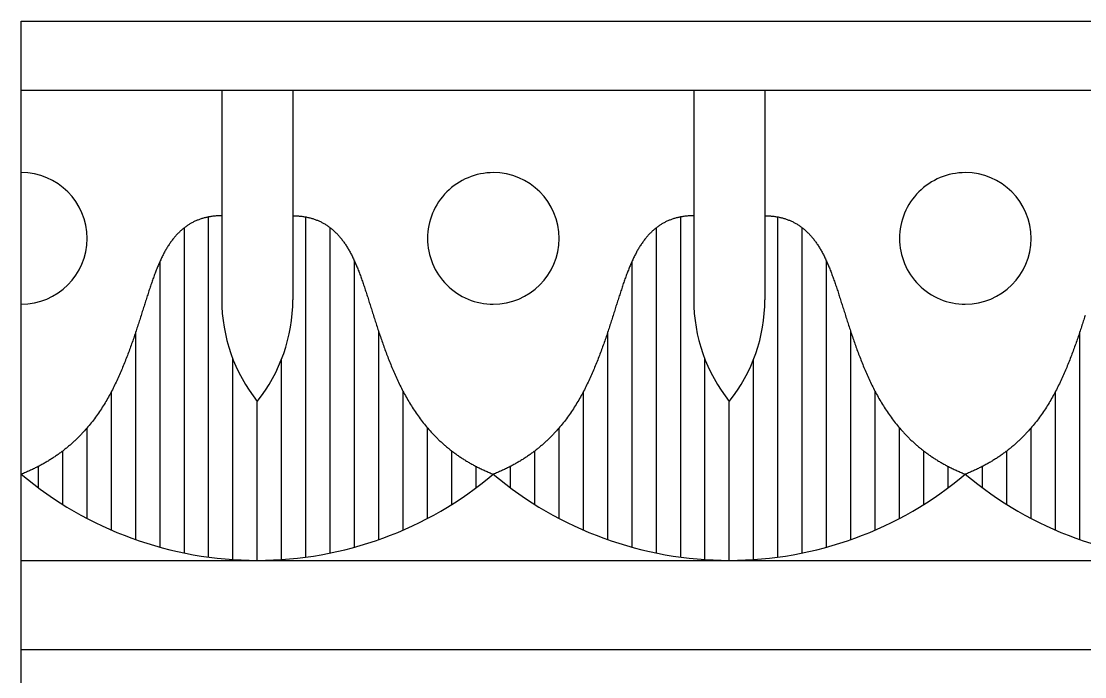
# Model space of a CAD drawing. Extents: x -111 to 2985, y -118 to 122.
# Drawn here: x 35.21 to 54.49, y 29.32 to 41.2 of the extents above; entities that cross this region are included whole.
import ezdxf

# ---------------------------------------------------------------- set-up
doc = ezdxf.new("R2010")
doc.units = 0
doc.layers.add('LAYER_03', color=5, linetype='CONTINUOUS')

msp = doc.modelspace()

# ---------------------------------------------------------------- linework, layer by layer
at = {"layer": 'LAYER_03'}
for points in [[(35.21, 41.2), (86.554, 41.2)], [(35.21, 4.476), (35.21, 41.2)], [(35.21, 39.952), (86.554, 39.952)], [(38.844, 39.952), (38.844, 36.155)], [(40.133, 39.952), (40.133, 36.155)], [(47.401, 39.952), (47.401, 36.155)], [(48.691, 39.952), (48.691, 36.155)], [(38.844, 37.675), (38.827, 37.675), (38.81, 37.675), (38.793, 37.675), (38.777, 37.674), (38.76, 37.673), (38.744, 37.672), (38.728, 37.671), (38.712, 37.669), (38.696, 37.668), (38.68, 37.666), (38.664, 37.664), (38.648, 37.661), (38.633, 37.659), (38.617, 37.656), (38.602, 37.654), (38.587, 37.651), (38.572, 37.647), (38.557, 37.644), (38.542, 37.64), (38.527, 37.637), (38.512, 37.633), (38.498, 37.628), (38.483, 37.624), (38.469, 37.619), (38.455, 37.615), (38.441, 37.61), (38.427, 37.605), (38.413, 37.599), (38.399, 37.594), (38.385, 37.588), (38.372, 37.582), (38.358, 37.576), (38.345, 37.569), (38.331, 37.563), (38.318, 37.556), (38.305, 37.549), (38.292, 37.542), (38.279, 37.535), (38.267, 37.527), (38.254, 37.519), (38.241, 37.512), (38.229, 37.503), (38.217, 37.495), (38.204, 37.487), (38.192, 37.478), (38.18, 37.469), (38.168, 37.46), (38.156, 37.451), (38.144, 37.441), (38.133, 37.431), (38.121, 37.421), (38.11, 37.411), (38.098, 37.401), (38.087, 37.391), (38.076, 37.38), (38.064, 37.369), (38.053, 37.358), (38.042, 37.347), (38.032, 37.335), (38.021, 37.323), (38.01, 37.312), (38, 37.299), (37.989, 37.287), (37.979, 37.275), (37.968, 37.262), (37.958, 37.249), (37.948, 37.236), (37.938, 37.223), (37.928, 37.209), (37.918, 37.196), (37.908, 37.182), (37.899, 37.168), (37.889, 37.153), (37.879, 37.139), (37.87, 37.124), (37.861, 37.109), (37.851, 37.094), (37.842, 37.079), (37.833, 37.063), (37.824, 37.048), (37.815, 37.032), (37.806, 37.016), (37.797, 36.999), (37.788, 36.983), (37.78, 36.966), (37.771, 36.949), (37.763, 36.932), (37.754, 36.915), (37.746, 36.897), (37.738, 36.88), (37.73, 36.862), (37.721, 36.844), (37.713, 36.826), (37.705, 36.807), (37.697, 36.789), (37.689, 36.77), (37.681, 36.751), (37.674, 36.732), (37.666, 36.712), (37.658, 36.693), (37.65, 36.673), (37.643, 36.653), (37.635, 36.633), (37.628, 36.613), (37.62, 36.593), (37.613, 36.572), (37.605, 36.551), (37.598, 36.531), (37.59, 36.51), (37.583, 36.488), (37.575, 36.467), (37.568, 36.446), (37.561, 36.424), (37.553, 36.402), (37.546, 36.38), (37.539, 36.358), (37.531, 36.336), (37.524, 36.314), (37.517, 36.291), (37.509, 36.269), (37.502, 36.246), (37.494, 36.223), (37.487, 36.2), (37.48, 36.177), (37.472, 36.154), (37.465, 36.13), (37.457, 36.107), (37.45, 36.083), (37.442, 36.06), (37.435, 36.036), (37.427, 36.012), (37.42, 35.988), (37.412, 35.963), (37.404, 35.939), (37.397, 35.915), (37.389, 35.89), (37.381, 35.866), (37.373, 35.841), (37.365, 35.816), (37.357, 35.791), (37.349, 35.766), (37.341, 35.741), (37.333, 35.716), (37.325, 35.691), (37.317, 35.665), (37.308, 35.64), (37.3, 35.615), (37.291, 35.589), (37.283, 35.563), (37.274, 35.538), (37.265, 35.512), (37.257, 35.486), (37.248, 35.46), (37.239, 35.434), (37.23, 35.408), (37.22, 35.382), (37.211, 35.355), (37.202, 35.329), (37.192, 35.303), (37.183, 35.276), (37.173, 35.25), (37.163, 35.223), (37.153, 35.197), (37.143, 35.17), (37.133, 35.144), (37.123, 35.117), (37.113, 35.09), (37.102, 35.063), (37.092, 35.036), (37.081, 35.01), (37.07, 34.983), (37.059, 34.956), (37.048, 34.929), (37.037, 34.902), (37.025, 34.875), (37.014, 34.848), (37.002, 34.821), (36.99, 34.794), (36.978, 34.767), (36.966, 34.74), (36.953, 34.713), (36.941, 34.686), (36.928, 34.659), (36.915, 34.632), (36.902, 34.605), (36.888, 34.578), (36.875, 34.551), (36.861, 34.524), (36.847, 34.497), (36.833, 34.47), (36.819, 34.443), (36.804, 34.417), (36.789, 34.39), (36.774, 34.363), (36.759, 34.337), (36.743, 34.31), (36.728, 34.284), (36.712, 34.258), (36.695, 34.231), (36.679, 34.205), (36.662, 34.179), (36.645, 34.153), (36.628, 34.127), (36.61, 34.101), (36.592, 34.076), (36.574, 34.05), (36.556, 34.024), (36.537, 33.999), (36.518, 33.974), (36.499, 33.949), (36.479, 33.924), (36.459, 33.899), (36.439, 33.874), (36.418, 33.849), (36.397, 33.825), (36.376, 33.8), (36.355, 33.776), (36.333, 33.752), (36.322, 33.74), (36.31, 33.728), (36.299, 33.716), (36.288, 33.705), (36.276, 33.693), (36.265, 33.681), (36.253, 33.669), (36.242, 33.658), (36.23, 33.646), (36.218, 33.634), (36.206, 33.623), (36.194, 33.611), (36.182, 33.6), (36.17, 33.589), (36.157, 33.577), (36.145, 33.566), (36.133, 33.555), (36.12, 33.544), (36.107, 33.532), (36.094, 33.521), (36.082, 33.51), (36.069, 33.499), (36.056, 33.488), (36.042, 33.477), (36.029, 33.466), (36.016, 33.456), (36.002, 33.445), (35.989, 33.434), (35.975, 33.424), (35.961, 33.413), (35.947, 33.402), (35.933, 33.392), (35.919, 33.382), (35.905, 33.371), (35.891, 33.361), (35.877, 33.351), (35.862, 33.34), (35.848, 33.33), (35.833, 33.32), (35.818, 33.31), (35.803, 33.3), (35.788, 33.29), (35.773, 33.28), (35.758, 33.271), (35.742, 33.261), (35.727, 33.251), (35.711, 33.242), (35.696, 33.232), (35.68, 33.223), (35.664, 33.213), (35.648, 33.204), (35.632, 33.195), (35.616, 33.186), (35.599, 33.176), (35.583, 33.167), (35.566, 33.158), (35.55, 33.149), (35.533, 33.141), (35.516, 33.132), (35.499, 33.123), (35.482, 33.114), (35.464, 33.106), (35.447, 33.097), (35.43, 33.089), (35.412, 33.08), (35.394, 33.072), (35.376, 33.064), (35.358, 33.056), (35.34, 33.048), (35.322, 33.04), (35.304, 33.032), (35.285, 33.024), (35.266, 33.016), (35.248, 33.008), (35.229, 33.001), (35.21, 32.993)], [(38.607, 31.49), (38.607, 37.655)], [(40.133, 37.675), (40.15, 37.675), (40.167, 37.675), (40.184, 37.675), (40.2, 37.674), (40.217, 37.673), (40.233, 37.672), (40.249, 37.671), (40.266, 37.669), (40.282, 37.668), (40.297, 37.666), (40.313, 37.664), (40.329, 37.661), (40.344, 37.659), (40.36, 37.656), (40.375, 37.654), (40.39, 37.651), (40.406, 37.647), (40.421, 37.644), (40.435, 37.64), (40.45, 37.637), (40.465, 37.633), (40.479, 37.628), (40.494, 37.624), (40.508, 37.619), (40.522, 37.615), (40.537, 37.61), (40.551, 37.605), (40.564, 37.599), (40.578, 37.594), (40.592, 37.588), (40.606, 37.582), (40.619, 37.576), (40.632, 37.569), (40.646, 37.563), (40.659, 37.556), (40.672, 37.549), (40.685, 37.542), (40.698, 37.535), (40.711, 37.527), (40.723, 37.519), (40.736, 37.512), (40.748, 37.503), (40.761, 37.495), (40.773, 37.487), (40.785, 37.478), (40.797, 37.469), (40.809, 37.46), (40.821, 37.451), (40.833, 37.441), (40.845, 37.431), (40.856, 37.421), (40.868, 37.411), (40.879, 37.401), (40.89, 37.391), (40.902, 37.38), (40.913, 37.369), (40.924, 37.358), (40.935, 37.347), (40.946, 37.335), (40.956, 37.323), (40.967, 37.312), (40.978, 37.299), (40.988, 37.287), (40.998, 37.275), (41.009, 37.262), (41.019, 37.249), (41.029, 37.236), (41.039, 37.223), (41.049, 37.209), (41.059, 37.196), (41.069, 37.182), (41.079, 37.168), (41.088, 37.153), (41.098, 37.139), (41.107, 37.124), (41.117, 37.109), (41.126, 37.094), (41.135, 37.079), (41.144, 37.063), (41.153, 37.048), (41.162, 37.032), (41.171, 37.016), (41.18, 36.999), (41.189, 36.983), (41.197, 36.966), (41.206, 36.949), (41.214, 36.932), (41.223, 36.915), (41.231, 36.897), (41.239, 36.88), (41.248, 36.862), (41.256, 36.844), (41.264, 36.826), (41.272, 36.807), (41.28, 36.789), (41.288, 36.77), (41.296, 36.751), (41.303, 36.732), (41.311, 36.712), (41.319, 36.693), (41.327, 36.673), (41.334, 36.653), (41.342, 36.633), (41.349, 36.613), (41.357, 36.593), (41.365, 36.572), (41.372, 36.551), (41.379, 36.531), (41.387, 36.51), (41.394, 36.488), (41.402, 36.467), (41.409, 36.446), (41.416, 36.424), (41.424, 36.402), (41.431, 36.38), (41.439, 36.358), (41.446, 36.336), (41.453, 36.314), (41.461, 36.291), (41.468, 36.269), (41.475, 36.246), (41.483, 36.223), (41.49, 36.2), (41.497, 36.177), (41.505, 36.154), (41.512, 36.13), (41.52, 36.107), (41.527, 36.083), (41.535, 36.06), (41.542, 36.036), (41.55, 36.012), (41.557, 35.988), (41.565, 35.963), (41.573, 35.939), (41.58, 35.915), (41.588, 35.89), (41.596, 35.866), (41.604, 35.841), (41.612, 35.816), (41.62, 35.791), (41.628, 35.766), (41.636, 35.741), (41.644, 35.716), (41.652, 35.691), (41.661, 35.665), (41.669, 35.64), (41.677, 35.615), (41.686, 35.589), (41.694, 35.563), (41.703, 35.538), (41.712, 35.512), (41.721, 35.486), (41.729, 35.46), (41.738, 35.434), (41.747, 35.408), (41.757, 35.382), (41.766, 35.355), (41.775, 35.329), (41.785, 35.303), (41.794, 35.276), (41.804, 35.25), (41.814, 35.223), (41.824, 35.197), (41.834, 35.17), (41.844, 35.144), (41.854, 35.117), (41.864, 35.09), (41.875, 35.063), (41.886, 35.036), (41.896, 35.01), (41.907, 34.983), (41.918, 34.956), (41.929, 34.929), (41.941, 34.902), (41.952, 34.875), (41.964, 34.848), (41.975, 34.821), (41.987, 34.794), (41.999, 34.767), (42.011, 34.74), (42.024, 34.713), (42.036, 34.686), (42.049, 34.659), (42.062, 34.632), (42.075, 34.605), (42.089, 34.578), (42.102, 34.551), (42.116, 34.524), (42.13, 34.497), (42.144, 34.47), (42.158, 34.443), (42.173, 34.417), (42.188, 34.39), (42.203, 34.363), (42.218, 34.337), (42.234, 34.31), (42.249, 34.284), (42.265, 34.258), (42.282, 34.231), (42.298, 34.205), (42.315, 34.179), (42.332, 34.153), (42.349, 34.127), (42.367, 34.101), (42.385, 34.076), (42.403, 34.05), (42.421, 34.024), (42.44, 33.999), (42.459, 33.974), (42.479, 33.949), (42.498, 33.924), (42.518, 33.899), (42.538, 33.874), (42.559, 33.849), (42.58, 33.825), (42.601, 33.8), (42.623, 33.776), (42.644, 33.752), (42.656, 33.74), (42.667, 33.728), (42.678, 33.716), (42.689, 33.705), (42.701, 33.693), (42.712, 33.681), (42.724, 33.669), (42.735, 33.658), (42.747, 33.646), (42.759, 33.634), (42.771, 33.623), (42.783, 33.611), (42.795, 33.6), (42.807, 33.589), (42.82, 33.577), (42.832, 33.566), (42.845, 33.555), (42.857, 33.544), (42.87, 33.532), (42.883, 33.521), (42.896, 33.51), (42.909, 33.499), (42.922, 33.488), (42.935, 33.477), (42.948, 33.466), (42.961, 33.456), (42.975, 33.445), (42.988, 33.434), (43.002, 33.424), (43.016, 33.413), (43.03, 33.402), (43.044, 33.392), (43.058, 33.382), (43.072, 33.371), (43.086, 33.361), (43.101, 33.351), (43.115, 33.34), (43.13, 33.33), (43.144, 33.32), (43.159, 33.31), (43.174, 33.3), (43.189, 33.29), (43.204, 33.28), (43.219, 33.271), (43.235, 33.261), (43.25, 33.251), (43.266, 33.242), (43.281, 33.232), (43.297, 33.223), (43.313, 33.213), (43.329, 33.204), (43.345, 33.195), (43.361, 33.186), (43.378, 33.176), (43.394, 33.167), (43.411, 33.158), (43.428, 33.149), (43.444, 33.141), (43.461, 33.132), (43.478, 33.123), (43.495, 33.114), (43.513, 33.106), (43.53, 33.097), (43.548, 33.089), (43.565, 33.08), (43.583, 33.072), (43.601, 33.064), (43.619, 33.056), (43.637, 33.048), (43.655, 33.04), (43.674, 33.032), (43.692, 33.024), (43.711, 33.016), (43.729, 33.008), (43.748, 33.001), (43.767, 32.993)], [(40.37, 31.49), (40.37, 37.655)], [(47.401, 37.675), (47.384, 37.675), (47.367, 37.675), (47.351, 37.675), (47.334, 37.674), (47.318, 37.673), (47.301, 37.672), (47.285, 37.671), (47.269, 37.669), (47.253, 37.668), (47.237, 37.666), (47.221, 37.664), (47.206, 37.661), (47.19, 37.659), (47.175, 37.656), (47.159, 37.654), (47.144, 37.651), (47.129, 37.647), (47.114, 37.644), (47.099, 37.64), (47.084, 37.637), (47.07, 37.633), (47.055, 37.628), (47.041, 37.624), (47.026, 37.619), (47.012, 37.615), (46.998, 37.61), (46.984, 37.605), (46.97, 37.599), (46.956, 37.594), (46.943, 37.588), (46.929, 37.582), (46.916, 37.576), (46.902, 37.569), (46.889, 37.563), (46.876, 37.556), (46.863, 37.549), (46.85, 37.542), (46.837, 37.535), (46.824, 37.527), (46.811, 37.519), (46.799, 37.512), (46.786, 37.503), (46.774, 37.495), (46.762, 37.487), (46.749, 37.478), (46.737, 37.469), (46.725, 37.46), (46.714, 37.451), (46.702, 37.441), (46.69, 37.431), (46.678, 37.421), (46.667, 37.411), (46.656, 37.401), (46.644, 37.391), (46.633, 37.38), (46.622, 37.369), (46.611, 37.358), (46.6, 37.347), (46.589, 37.335), (46.578, 37.323), (46.568, 37.312), (46.557, 37.299), (46.547, 37.287), (46.536, 37.275), (46.526, 37.262), (46.516, 37.249), (46.505, 37.236), (46.495, 37.223), (46.485, 37.209), (46.476, 37.196), (46.466, 37.182), (46.456, 37.168), (46.446, 37.153), (46.437, 37.139), (46.427, 37.124), (46.418, 37.109), (46.409, 37.094), (46.399, 37.079), (46.39, 37.063), (46.381, 37.048), (46.372, 37.032), (46.363, 37.016), (46.355, 36.999), (46.346, 36.983), (46.337, 36.966), (46.329, 36.949), (46.32, 36.932), (46.312, 36.915), (46.303, 36.897), (46.295, 36.88), (46.287, 36.862), (46.279, 36.844), (46.271, 36.826), (46.263, 36.807), (46.255, 36.789), (46.247, 36.77), (46.239, 36.751), (46.231, 36.732), (46.223, 36.712), (46.216, 36.693), (46.208, 36.673), (46.2, 36.653), (46.193, 36.633), (46.185, 36.613), (46.178, 36.593), (46.17, 36.572), (46.163, 36.551), (46.155, 36.531), (46.148, 36.51), (46.14, 36.488), (46.133, 36.467), (46.125, 36.446), (46.118, 36.424), (46.111, 36.402), (46.103, 36.38), (46.096, 36.358), (46.089, 36.336), (46.081, 36.314), (46.074, 36.291), (46.067, 36.269), (46.059, 36.246), (46.052, 36.223), (46.045, 36.2), (46.037, 36.177), (46.03, 36.154), (46.022, 36.13), (46.015, 36.107), (46.007, 36.083), (46, 36.06), (45.992, 36.036), (45.985, 36.012), (45.977, 35.988), (45.97, 35.963), (45.962, 35.939), (45.954, 35.915), (45.946, 35.89), (45.939, 35.866), (45.931, 35.841), (45.923, 35.816), (45.915, 35.791), (45.907, 35.766), (45.899, 35.741), (45.891, 35.716), (45.882, 35.691), (45.874, 35.665), (45.866, 35.64), (45.857, 35.615), (45.849, 35.589), (45.84, 35.563), (45.832, 35.538), (45.823, 35.512), (45.814, 35.486), (45.805, 35.46), (45.796, 35.434), (45.787, 35.408), (45.778, 35.382), (45.769, 35.355), (45.759, 35.329), (45.75, 35.303), (45.74, 35.276), (45.731, 35.25), (45.721, 35.223), (45.711, 35.197), (45.701, 35.17), (45.691, 35.144), (45.681, 35.117), (45.67, 35.09), (45.66, 35.063), (45.649, 35.036), (45.638, 35.01), (45.627, 34.983), (45.616, 34.956), (45.605, 34.929), (45.594, 34.902), (45.583, 34.875), (45.571, 34.848), (45.559, 34.821), (45.547, 34.794), (45.535, 34.767), (45.523, 34.74), (45.511, 34.713), (45.498, 34.686), (45.485, 34.659), (45.472, 34.632), (45.459, 34.605), (45.446, 34.578), (45.432, 34.551), (45.419, 34.524), (45.405, 34.497), (45.391, 34.47), (45.376, 34.443), (45.362, 34.417), (45.347, 34.39), (45.332, 34.363), (45.316, 34.337), (45.301, 34.31), (45.285, 34.284), (45.269, 34.258), (45.253, 34.231), (45.236, 34.205), (45.22, 34.179), (45.202, 34.153), (45.185, 34.127), (45.168, 34.101), (45.15, 34.076), (45.132, 34.05), (45.113, 34.024), (45.094, 33.999), (45.075, 33.974), (45.056, 33.949), (45.036, 33.924), (45.016, 33.899), (44.996, 33.874), (44.976, 33.849), (44.955, 33.825), (44.934, 33.8), (44.912, 33.776), (44.89, 33.752), (44.879, 33.74), (44.868, 33.728), (44.857, 33.716), (44.845, 33.705), (44.834, 33.693), (44.822, 33.681), (44.811, 33.669), (44.799, 33.658), (44.787, 33.646), (44.776, 33.634), (44.764, 33.623), (44.752, 33.611), (44.739, 33.6), (44.727, 33.589), (44.715, 33.577), (44.702, 33.566), (44.69, 33.555), (44.677, 33.544), (44.665, 33.532), (44.652, 33.521), (44.639, 33.51), (44.626, 33.499), (44.613, 33.488), (44.6, 33.477), (44.587, 33.466), (44.573, 33.456), (44.56, 33.445), (44.546, 33.434), (44.533, 33.424), (44.519, 33.413), (44.505, 33.402), (44.491, 33.392), (44.477, 33.382), (44.463, 33.371), (44.448, 33.361), (44.434, 33.351), (44.42, 33.34), (44.405, 33.33), (44.39, 33.32), (44.375, 33.31), (44.361, 33.3), (44.346, 33.29), (44.33, 33.28), (44.315, 33.271), (44.3, 33.261), (44.284, 33.251), (44.269, 33.242), (44.253, 33.232), (44.237, 33.223), (44.221, 33.213), (44.205, 33.204), (44.189, 33.195), (44.173, 33.186), (44.157, 33.176), (44.14, 33.167), (44.124, 33.158), (44.107, 33.149), (44.09, 33.141), (44.073, 33.132), (44.056, 33.123), (44.039, 33.114), (44.022, 33.106), (44.004, 33.097), (43.987, 33.089), (43.969, 33.08), (43.952, 33.072), (43.934, 33.064), (43.916, 33.056), (43.898, 33.048), (43.879, 33.04), (43.861, 33.032), (43.842, 33.024), (43.824, 33.016), (43.805, 33.008), (43.786, 33.001), (43.767, 32.993)], [(47.165, 31.49), (47.165, 37.655)], [(48.691, 37.675), (48.708, 37.675), (48.725, 37.675), (48.741, 37.675), (48.758, 37.674), (48.774, 37.673), (48.791, 37.672), (48.807, 37.671), (48.823, 37.669), (48.839, 37.668), (48.855, 37.666), (48.871, 37.664), (48.886, 37.661), (48.902, 37.659), (48.917, 37.656), (48.933, 37.654), (48.948, 37.651), (48.963, 37.647), (48.978, 37.644), (48.993, 37.64), (49.008, 37.637), (49.022, 37.633), (49.037, 37.628), (49.051, 37.624), (49.066, 37.619), (49.08, 37.615), (49.094, 37.61), (49.108, 37.605), (49.122, 37.599), (49.136, 37.594), (49.149, 37.588), (49.163, 37.582), (49.176, 37.576), (49.19, 37.569), (49.203, 37.563), (49.216, 37.556), (49.229, 37.549), (49.242, 37.542), (49.255, 37.535), (49.268, 37.527), (49.281, 37.519), (49.293, 37.512), (49.306, 37.503), (49.318, 37.495), (49.33, 37.487), (49.343, 37.478), (49.355, 37.469), (49.367, 37.46), (49.378, 37.451), (49.39, 37.441), (49.402, 37.431), (49.414, 37.421), (49.425, 37.411), (49.436, 37.401), (49.448, 37.391), (49.459, 37.38), (49.47, 37.369), (49.481, 37.358), (49.492, 37.347), (49.503, 37.335), (49.514, 37.323), (49.524, 37.312), (49.535, 37.299), (49.545, 37.287), (49.556, 37.275), (49.566, 37.262), (49.576, 37.249), (49.587, 37.236), (49.597, 37.223), (49.607, 37.209), (49.616, 37.196), (49.626, 37.182), (49.636, 37.168), (49.646, 37.153), (49.655, 37.139), (49.665, 37.124), (49.674, 37.109), (49.683, 37.094), (49.693, 37.079), (49.702, 37.063), (49.711, 37.048), (49.72, 37.032), (49.729, 37.016), (49.737, 36.999), (49.746, 36.983), (49.755, 36.966), (49.763, 36.949), (49.772, 36.932), (49.78, 36.915), (49.789, 36.897), (49.797, 36.88), (49.805, 36.862), (49.813, 36.844), (49.821, 36.826), (49.829, 36.807), (49.837, 36.789), (49.845, 36.77), (49.853, 36.751), (49.861, 36.732), (49.869, 36.712), (49.876, 36.693), (49.884, 36.673), (49.892, 36.653), (49.899, 36.633), (49.907, 36.613), (49.914, 36.593), (49.922, 36.572), (49.929, 36.551), (49.937, 36.531), (49.944, 36.51), (49.952, 36.488), (49.959, 36.467), (49.967, 36.446), (49.974, 36.424), (49.981, 36.402), (49.989, 36.38), (49.996, 36.358), (50.003, 36.336), (50.011, 36.314), (50.018, 36.291), (50.025, 36.269), (50.033, 36.246), (50.04, 36.223), (50.047, 36.2), (50.055, 36.177), (50.062, 36.154), (50.07, 36.13), (50.077, 36.107), (50.085, 36.083), (50.092, 36.06), (50.1, 36.036), (50.107, 36.012), (50.115, 35.988), (50.123, 35.963), (50.13, 35.939), (50.138, 35.915), (50.146, 35.89), (50.153, 35.866), (50.161, 35.841), (50.169, 35.816), (50.177, 35.791), (50.185, 35.766), (50.193, 35.741), (50.201, 35.716), (50.21, 35.691), (50.218, 35.665), (50.226, 35.64), (50.235, 35.615), (50.243, 35.589), (50.252, 35.563), (50.26, 35.538), (50.269, 35.512), (50.278, 35.486), (50.287, 35.46), (50.296, 35.434), (50.305, 35.408), (50.314, 35.382), (50.323, 35.355), (50.333, 35.329), (50.342, 35.303), (50.352, 35.276), (50.361, 35.25), (50.371, 35.223), (50.381, 35.197), (50.391, 35.17), (50.401, 35.144), (50.411, 35.117), (50.422, 35.09), (50.432, 35.063), (50.443, 35.036), (50.454, 35.01), (50.465, 34.983), (50.476, 34.956), (50.487, 34.929), (50.498, 34.902), (50.509, 34.875), (50.521, 34.848), (50.533, 34.821), (50.545, 34.794), (50.557, 34.767), (50.569, 34.74), (50.581, 34.713), (50.594, 34.686), (50.607, 34.659), (50.62, 34.632), (50.633, 34.605), (50.646, 34.578), (50.66, 34.551), (50.673, 34.524), (50.687, 34.497), (50.701, 34.47), (50.716, 34.443), (50.73, 34.417), (50.745, 34.39), (50.76, 34.363), (50.776, 34.337), (50.791, 34.31), (50.807, 34.284), (50.823, 34.258), (50.839, 34.231), (50.856, 34.205), (50.872, 34.179), (50.89, 34.153), (50.907, 34.127), (50.924, 34.101), (50.942, 34.076), (50.96, 34.05), (50.979, 34.024), (50.998, 33.999), (51.017, 33.974), (51.036, 33.949), (51.056, 33.924), (51.076, 33.899), (51.096, 33.874), (51.116, 33.849), (51.137, 33.825), (51.158, 33.8), (51.18, 33.776), (51.202, 33.752), (51.213, 33.74), (51.224, 33.728), (51.235, 33.716), (51.247, 33.705), (51.258, 33.693), (51.27, 33.681), (51.281, 33.669), (51.293, 33.658), (51.305, 33.646), (51.316, 33.634), (51.328, 33.623), (51.34, 33.611), (51.353, 33.6), (51.365, 33.589), (51.377, 33.577), (51.39, 33.566), (51.402, 33.555), (51.415, 33.544), (51.427, 33.532), (51.44, 33.521), (51.453, 33.51), (51.466, 33.499), (51.479, 33.488), (51.492, 33.477), (51.505, 33.466), (51.519, 33.456), (51.532, 33.445), (51.546, 33.434), (51.56, 33.424), (51.573, 33.413), (51.587, 33.402), (51.601, 33.392), (51.615, 33.382), (51.629, 33.371), (51.644, 33.361), (51.658, 33.351), (51.672, 33.34), (51.687, 33.33), (51.702, 33.32), (51.717, 33.31), (51.731, 33.3), (51.747, 33.29), (51.762, 33.28), (51.777, 33.271), (51.792, 33.261), (51.808, 33.251), (51.823, 33.242), (51.839, 33.232), (51.855, 33.223), (51.871, 33.213), (51.887, 33.204), (51.903, 33.195), (51.919, 33.186), (51.935, 33.176), (51.952, 33.167), (51.968, 33.158), (51.985, 33.149), (52.002, 33.141), (52.019, 33.132), (52.036, 33.123), (52.053, 33.114), (52.07, 33.106), (52.088, 33.097), (52.105, 33.089), (52.123, 33.08), (52.14, 33.072), (52.158, 33.064), (52.176, 33.056), (52.194, 33.048), (52.213, 33.04), (52.231, 33.032), (52.25, 33.024), (52.268, 33.016), (52.287, 33.008), (52.306, 33.001), (52.325, 32.993)], [(48.927, 31.49), (48.927, 37.655)], [(38.167, 31.564), (38.167, 37.459)], [(40.811, 31.564), (40.811, 37.459)], [(46.724, 31.564), (46.724, 37.459)], [(49.368, 31.564), (49.368, 37.459)], [(37.726, 31.67), (37.726, 36.854)], [(41.251, 31.67), (41.251, 36.854)], [(46.283, 31.67), (46.283, 36.854)], [(49.809, 31.67), (49.809, 36.854)], [(37.285, 31.808), (37.285, 35.57)], [(41.692, 31.808), (41.692, 35.57)], [(45.843, 31.808), (45.843, 35.57)], [(50.249, 31.808), (50.249, 35.57)], [(54.4, 31.808), (54.4, 35.57)], [(39.048, 31.446), (39.048, 35.075)], [(39.929, 31.446), (39.929, 35.075)], [(47.605, 31.446), (47.605, 35.075)], [(48.487, 31.446), (48.487, 35.075)], [(36.844, 31.981), (36.844, 34.492)], [(42.133, 31.981), (42.133, 34.492)], [(45.402, 31.981), (45.402, 34.492)], [(50.69, 31.981), (50.69, 34.492)], [(53.959, 31.981), (53.959, 34.492)], [(39.489, 31.432), (39.489, 34.311)], [(48.046, 31.432), (48.046, 34.311)], [(36.404, 32.191), (36.404, 33.832)], [(42.573, 32.191), (42.573, 33.832)], [(44.961, 32.191), (44.961, 33.832)], [(51.131, 32.191), (51.131, 33.832)], [(53.519, 32.191), (53.519, 33.832)], [(35.963, 32.444), (35.963, 33.414)], [(43.014, 32.444), (43.014, 33.414)], [(44.52, 32.444), (44.52, 33.414)], [(51.572, 32.444), (51.572, 33.414)], [(53.078, 32.444), (53.078, 33.414)], [(35.522, 32.746), (35.522, 33.135)], [(43.455, 32.746), (43.455, 33.135)], [(44.08, 32.746), (44.08, 33.135)], [(52.012, 32.746), (52.012, 33.135)], [(52.637, 32.746), (52.637, 33.135)], [(35.21, 31.432), (86.554, 31.432)], [(35.21, 29.816), (86.554, 29.816)]]:
    msp.add_lwpolyline(points, dxfattribs=at)
for points in [[(35.21, 36.073, 1), (35.21, 38.457)], [(43.767, 38.457, 0.414214), (42.576, 37.265, 0.414214), (43.767, 36.073)], [(43.767, 36.073, 1), (43.767, 38.457)], [(52.325, 38.457, 0.414214), (51.133, 37.265, 0.414214), (52.325, 36.073)], [(52.325, 36.073, 1), (52.325, 38.457)], [(38.844, 36.155, 0.169819), (39.489, 34.311, 0.169819), (40.133, 36.155)], [(47.401, 36.155, 0.169819), (48.046, 34.311, 0.169819), (48.691, 36.155)], [(54.496, 35.866), (54.488, 35.841), (54.48, 35.816), (54.472, 35.791), (54.464, 35.766), (54.456, 35.741), (54.448, 35.716), (54.44, 35.691), (54.431, 35.665), (54.423, 35.64), (54.415, 35.615), (54.406, 35.589), (54.398, 35.563), (54.389, 35.538), (54.38, 35.512), (54.371, 35.486), (54.363, 35.46), (54.354, 35.434), (54.345, 35.408), (54.335, 35.382), (54.326, 35.355), (54.317, 35.329), (54.307, 35.303), (54.298, 35.276), (54.288, 35.25), (54.278, 35.223), (54.268, 35.197), (54.258, 35.17), (54.248, 35.144), (54.238, 35.117), (54.228, 35.09), (54.217, 35.063), (54.207, 35.036), (54.196, 35.01), (54.185, 34.983), (54.174, 34.956), (54.163, 34.929), (54.151, 34.902), (54.14, 34.875), (54.128, 34.848), (54.117, 34.821), (54.105, 34.794), (54.093, 34.767), (54.081, 34.74), (54.068, 34.713), (54.056, 34.686), (54.043, 34.659), (54.03, 34.632), (54.017, 34.605), (54.003, 34.578), (53.99, 34.551), (53.976, 34.524), (53.962, 34.497), (53.948, 34.47), (53.934, 34.443), (53.919, 34.417), (53.904, 34.39), (53.889, 34.363), (53.874, 34.337), (53.858, 34.31), (53.843, 34.284), (53.827, 34.258), (53.81, 34.231), (53.794, 34.205), (53.777, 34.179), (53.76, 34.153), (53.743, 34.127), (53.725, 34.101), (53.707, 34.076), (53.689, 34.05), (53.671, 34.024), (53.652, 33.999), (53.633, 33.974), (53.613, 33.949), (53.594, 33.924), (53.574, 33.899), (53.554, 33.874), (53.533, 33.849), (53.512, 33.825), (53.491, 33.8), (53.469, 33.776), (53.448, 33.752), (53.436, 33.74), (53.425, 33.728), (53.414, 33.716), (53.403, 33.705), (53.391, 33.693), (53.38, 33.681), (53.368, 33.669), (53.357, 33.658), (53.345, 33.646), (53.333, 33.634), (53.321, 33.623), (53.309, 33.611), (53.297, 33.6), (53.285, 33.589), (53.272, 33.577), (53.26, 33.566), (53.247, 33.555), (53.235, 33.544), (53.222, 33.532), (53.209, 33.521), (53.196, 33.51), (53.184, 33.499), (53.17, 33.488), (53.157, 33.477), (53.144, 33.466), (53.131, 33.456), (53.117, 33.445), (53.104, 33.434), (53.09, 33.424), (53.076, 33.413), (53.062, 33.402), (53.048, 33.392), (53.034, 33.382), (53.02, 33.371), (53.006, 33.361), (52.991, 33.351), (52.977, 33.34), (52.962, 33.33), (52.948, 33.32), (52.933, 33.31), (52.918, 33.3), (52.903, 33.29), (52.888, 33.28), (52.873, 33.271), (52.857, 33.261), (52.842, 33.251), (52.826, 33.242), (52.811, 33.232), (52.795, 33.223), (52.779, 33.213), (52.763, 33.204), (52.747, 33.195), (52.731, 33.186), (52.714, 33.176), (52.698, 33.167), (52.681, 33.158), (52.664, 33.149), (52.648, 33.141), (52.631, 33.132), (52.614, 33.123), (52.597, 33.114), (52.579, 33.106), (52.562, 33.097), (52.544, 33.089), (52.527, 33.08), (52.509, 33.072), (52.491, 33.064), (52.473, 33.056), (52.455, 33.048), (52.437, 33.04), (52.418, 33.032), (52.4, 33.024), (52.381, 33.016), (52.363, 33.008), (52.344, 33.001), (52.325, 32.993, 0.176799), (56.603, 31.432)], [(35.21, 32.993, 0.176799), (39.489, 31.432)], [(39.489, 31.432, 0.176799), (43.767, 32.993)], [(43.767, 32.993, 0.176799), (48.046, 31.432)], [(48.046, 31.432, 0.176799), (52.325, 32.993)]]:
    msp.add_lwpolyline(points, format="xyb", dxfattribs=at)

doc.saveas('drawing.dxf')
